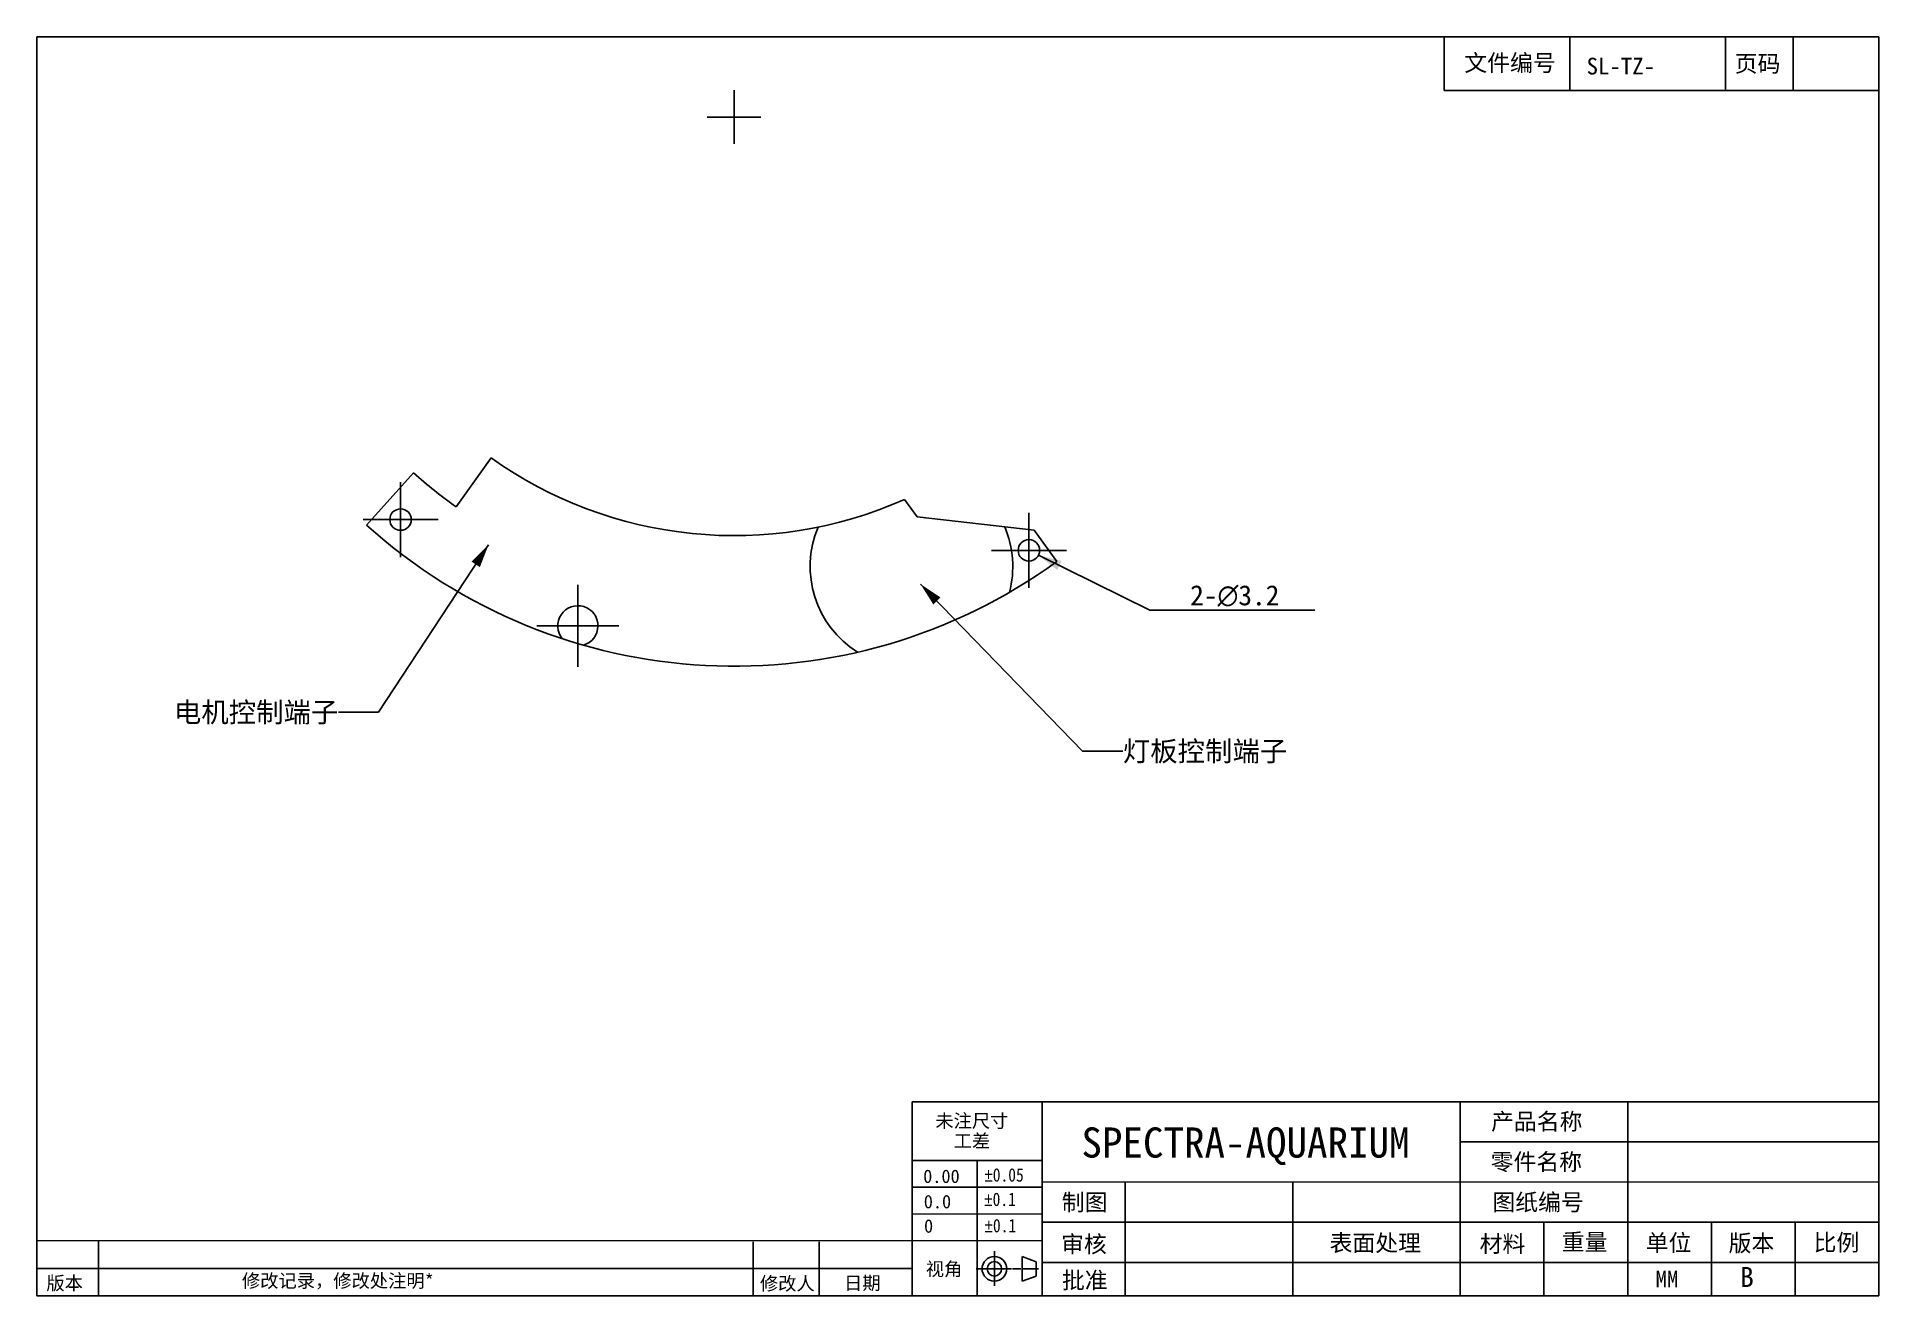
# Model space of a CAD drawing. Header units: millimetres. Extents: x 11 to 286, y 11 to 199.
import ezdxf

# ---------------------------------------------------------------- set-up
doc = ezdxf.new("R2010")
doc.units = ezdxf.units.MM
doc.header["$LTSCALE"] = 16.335
doc.linetypes.add('CENTER', pattern=[0.6, 0.375, -0.075, 0.075, -0.075])
doc.layers.get('0').update_dxf_attribs({"linetype": 'CONTINUOUS'})
doc.layers.add('02___PRT_ALL_AXES', color=7, linetype='CONTINUOUS')
doc.layers.add('DEFAULT_1', color=7, linetype='CENTER')
doc.styles.get("Standard").update_dxf_attribs({"font": 'simfang.ttf'})
doc.styles.add('TEXTSTYLE_2', font='gdt', dxfattribs={"width": 0.85})
doc.dimstyles.new('DIMSTYLE_1', dxfattribs={"dimtxt": 3, "dimasz": 3.5, "dimexe": 0.18, "dimexo": 0.0625, "dimgap": 0.09, "dimtad": 1, "dimtih": 1, "dimtoh": 1, "dimdsep": 46, "dimtxsty": 'Standard', "dimblk": '_FILLED', "dimblk1": '_FILLED', "dimblk2": '_FILLED', "dimcen": 0.09, "dimadec": 0, "dimazin": 0, "dimtp": 0.01, "dimtm": 0.01, "dimtfac": 1, "dimtofl": 0, "dimtmove": 0, "dimatfit": 3, "dimldrblk": '_FILLED', "dimfxl": 0, "dimtolj": 1, "dimarcsym": 0})
doc.dimstyles.get("Standard").update_dxf_attribs({"dimtxt": 3, "dimasz": 3.5, "dimexe": 0.18, "dimexo": 0.0625, "dimgap": 0.09, "dimtad": 1, "dimdsep": 46, "dimtxsty": 'Standard', "dimblk": '_FILLED', "dimblk1": '_FILLED', "dimblk2": '_FILLED', "dimcen": 0.09, "dimadec": 0, "dimazin": 0, "dimtol": 1, "dimtp": 0.01, "dimtm": 0.01, "dimtfac": 1, "dimtofl": 0, "dimtmove": 0, "dimatfit": 3, "dimldrblk": '_FILLED', "dimfxl": 0, "dimtolj": 1, "dimarcsym": 0})

# ---------------------------------------------------------------- blocks, each defined once
blk = doc.blocks.new('_FILLED')
at = {"color": 0, "linetype": 'ByBlock'}
blk.add_solid([(0, 0), (-1, 0.214), (-1, -0.214)], dxfattribs=at)
blk = doc.blocks.new('*D1')
at = {"color": 2, "linetype": 'Continuous'}
for p, q in [((160.53, 121.61), (177.18, 113.37)), ((177.18, 113.37), (179.58, 113.37)), ((179.58, 113.37), (201.8, 113.37))]:
    blk.add_line(p, q, dxfattribs=at)
at = {"color": 2, "linetype": 'Continuous', "xscale": 3.5, "yscale": 3.5, "zscale": 3.5, "rotation": 153.6592608191}
blk.add_blockref('_FILLED', (160.53, 121.61), dxfattribs=at)
at = {"color": 2, "linetype": 'Continuous', "insert": (183.18, 117.12), "char_height": 3, "width": 15.0156, "attachment_point": 1, "line_spacing_factor": 0.9}
blk.add_mtext('2-\\Fgdt;{\\Fgdt;n}\\Fsimfang.ttf;3.2', dxfattribs=at)

msp = doc.modelspace()

# ---------------------------------------------------------------- linework, layer by layer
at = {"color": 7, "linetype": 'Continuous'}
for p, q in [((11, 11), (11, 199)), ((11, 199), (286, 199)), ((221.118, 199), (221.118, 191)), ((239.863, 199), (239.863, 191)), ((263.097, 199), (263.097, 191)), ((273.198, 199), (273.198, 191)), ((286, 199), (286, 11)), ((221.118, 191), (286, 191)), ((78.801, 136.139), (73.575, 128.812)), ((67.252, 133.887), (60.226, 126.084)), ((163.293, 120.682), (159.897, 125.356)), ((141.695, 39.991), (141.681, 11)), ((141.695, 39.991), (286.034, 39.991)), ((161.079, 11), (161.079, 39.991)), ((223.492, 10.963), (223.492, 39.991)), ((248.5, 39.991), (248.5, 11)), ((286, 33.997), (223.492, 33.997)), ((141.691, 31.237), (161.085, 31.228)), ((151.388, 31.232), (151.378, 11)), ((286, 27.992), (161.079, 28.022)), ((173.485, 28.019), (173.485, 11.006)), ((198.489, 28.013), (198.489, 11)), ((141.689, 27.237), (161.083, 27.228)), ((141.687, 23.237), (161.081, 23.228)), ((11, 19.297), (161.079, 19.228)), ((286, 21.99), (161.079, 21.99)), ((235.99, 21.99), (235.987, 11)), ((260.989, 21.99), (260.986, 11)), ((273.487, 21.99), (273.487, 11)), ((20.186, 11), (20.186, 19.108)), ((117.948, 11), (117.95, 19.086)), ((127.813, 15.084), (127.803, 19.084)), ((153.947, 16.493), (153.947, 17.692)), ((158.075, 16.888), (160.193, 16.11)), ((158.075, 13.201), (158.075, 16.888)), ((141.683, 15.081), (11, 15.108)), ((127.813, 15.084), (127.813, 11)), ((152.444, 15.046), (151.245, 15.046)), ((155.44, 15.045), (156.49, 15.045)), ((158.075, 13.201), (160.193, 13.963)), ((160.193, 16.11), (160.193, 13.963)), ((286, 15.998), (161.063, 15.998)), ((153.946, 13.595), (153.946, 12.497)), ((11, 11), (286, 11))]:
    msp.add_line(p, q, dxfattribs=at)
for centre, radius in [((65.295, 126.922), 1.6), ((159.095, 122.322), 1.6), ((153.947, 15.045), 1.837), ((153.947, 15.045), 1.077)]:
    msp.add_circle(centre, radius, dxfattribs=at)
msp.add_arc((115.095, 187.022), 71.5, 228, 234.5, dxfattribs=at)
at = {"layer": '02___PRT_ALL_AXES', "color": 7, "linetype": 'CENTER'}
for p, q in [((115.095, 187.022), (115.095, 191.022)), ((115.095, 187.022), (111.095, 187.022)), ((115.095, 187.022), (115.095, 183.022)), ((115.095, 187.022), (119.095, 187.022)), ((91.769, 111.063), (91.769, 118.063)), ((91.769, 111.063), (84.769, 111.063)), ((91.769, 111.063), (91.769, 104.063)), ((91.769, 111.063), (98.769, 111.063))]:
    msp.add_line(p, q, dxfattribs=at)
at = {"layer": '02___PRT_ALL_AXES', "color": 7, "linetype": 'Continuous'}
for q in [(140.511, 129.923), (159.897, 125.356)]:
    msp.add_line((142.401, 127.322), q, dxfattribs=at)
for centre, radius, start, end in [((115.095, 187.022), 62.5, 234.5, 293.99483), ((115.095, 187.022), 82, 228, 306), ((141.572, 119.925), 15.124, 157.17618, 237.85458), ((141.572, 119.925), 15.124, 345.21567, 23.06929), ((91.769, 111.063), 3, 285.63149, 220.22608)]:
    msp.add_arc(centre, radius, start, end, dxfattribs=at)
at = {"layer": 'DEFAULT_1', "color": 7, "linetype": 'CENTER'}
for p, q in [((65.295, 126.922), (65.295, 132.522)), ((65.295, 126.922), (59.695, 126.922)), ((65.295, 126.922), (65.295, 121.322)), ((65.295, 126.922), (70.895, 126.922)), ((159.095, 122.322), (159.095, 127.922)), ((159.095, 122.322), (153.495, 122.322)), ((159.095, 122.322), (164.695, 122.322)), ((159.095, 122.322), (159.095, 116.722)), ((152.444, 15.046), (155.44, 15.045)), ((153.946, 13.595), (153.947, 16.493)), ((157.878, 15.045), (156.637, 15.045)), ((158.253, 15.045), (160.259, 15.044)), ((159.884, 15.044), (160.533, 15.044))]:
    msp.add_line(p, q, dxfattribs=at)

# ---------------------------------------------------------------- texts
at = {"color": 7, "linetype": 'Continuous', "line_spacing_factor": 0.9}
for s, insert, char_height, width, attachment_point in [('文件编号', (224.107, 196.36), 2.5, 14.64844, 1), ('SL-TZ-', (242.361, 195.879), 2.5, 11.01562, 1), ('页码', (264.475, 196.254), 2.5, 7.32422, 1), ('产品名称', (228.101, 38.294), 2.5, 14.64844, 1), ('未注尺寸\\P工差', (150.589, 38.144), 2, 11.71875, 2), ('SPECTRA-AQUARIUM', (191.437, 36.155), 4.5, 52.875, 2), ('零件名称', (228.043, 32.269), 2.5, 14.64844, 1), ('0.00   ', (143.323, 29.865), 2, 10.28125, 1), ('0.0      ', (143.409, 26.079), 2, 13.21875, 1), ('制图', (164.012, 26.231), 2.5, 7.32422, 1), ('图纸编号', (228.29, 26.247), 2.5, 14.64844, 1), ('0', (143.449, 22.439), 2, 1.46875, 1), ('审核', (163.904, 19.989), 2.5, 7.32422, 1), ('表面处理', (203.993, 20.16), 2.5, 14.64844, 1), ('材料', (226.387, 20.043), 2.5, 7.32422, 1), ('重量', (238.658, 20.301), 2.5, 7.32422, 1), ('单位', (251.195, 20.188), 2.5, 7.32422, 1), ('版本', (263.56, 20.133), 2.5, 7.32422, 1), ('比例', (276.257, 20.228), 2.5, 7.32422, 1), ('版本', (12.428, 13.909), 2, 5.85938, 1), ('修改记录，修改处注明*', (41.616, 14.262), 2, 30.76562, 1), ('修改人', (118.944, 13.858), 2, 8.78906, 1), ('日期', (131.505, 13.931), 2, 5.85938, 1), ('视角', (143.7, 16.015), 2, 5.85938, 1), ('批准', (164.035, 14.582), 2.5, 7.32422, 1), ('MM', (252.658, 14.761), 2.5, 3.67188, 1)]:
    msp.add_mtext(s, dxfattribs=dict(at, insert=insert, char_height=char_height, width=width, attachment_point=attachment_point))
at = {"color": 2, "linetype": 'Continuous', "char_height": 3, "line_spacing_factor": 0.9}
for s, insert, width, attachment_point in [('电机控制端子', (56.013, 99.656), 26.36719, 3), ('灯板控制端子', (173.123, 93.838), 26.36719, 1), ('B', (265.279, 15.322), 2.20312, 1)]:
    msp.add_mtext(s, dxfattribs=dict(at, insert=insert, width=width, attachment_point=attachment_point))
at = {"color": 7, "linetype": 'Continuous', "char_height": 2, "attachment_point": 1, "line_spacing_factor": 0.9, "style": 'TEXTSTYLE_2'}
for s, insert, width in [('{\\Fgdt;`}\\Fsimfang.ttf;0.05', (152.458, 30.067), 8.54167), ('{\\Fgdt;`}\\Fsimfang.ttf;0.1', (152.436, 26.423), 7.07292), ('{\\Fgdt;`}\\Fsimfang.ttf;0.1', (152.485, 22.5), 7.07292)]:
    msp.add_mtext(s, dxfattribs=dict(at, insert=insert, width=width))

# ---------------------------------------------------------------- dimensions: what is measured, and where the dimension line sits
at = {"color": 2, "linetype": 'Continuous'}
dim = msp.add_diameter_dim_2p(p1=(160.529, 121.612), p2=(157.661, 123.032), text='2-<>', dimstyle='DIMSTYLE_1', dxfattribs=at)
dim.commit()
dim.dimension.update_dxf_attribs({"geometry": '*D1', "text_midpoint": (190.688, 115.617), "dimtype": 163})

# ---------------------------------------------------------------- leaders
at = {"color": 2, "linetype": 'Continuous', "annotation_type": 0, "has_hookline": 1, "hookline_direction": 1, "text_width": 26.367}
for points in [[(78.436, 123.156), (62.013, 98.156), (56.013, 98.156)], [(142.926, 117.281), (167.123, 92.338), (173.123, 92.338)]]:
    msp.add_leader(points, dimstyle='Standard', override={"dimtad": 0}, dxfattribs=at)

doc.saveas('drawing.dxf')
